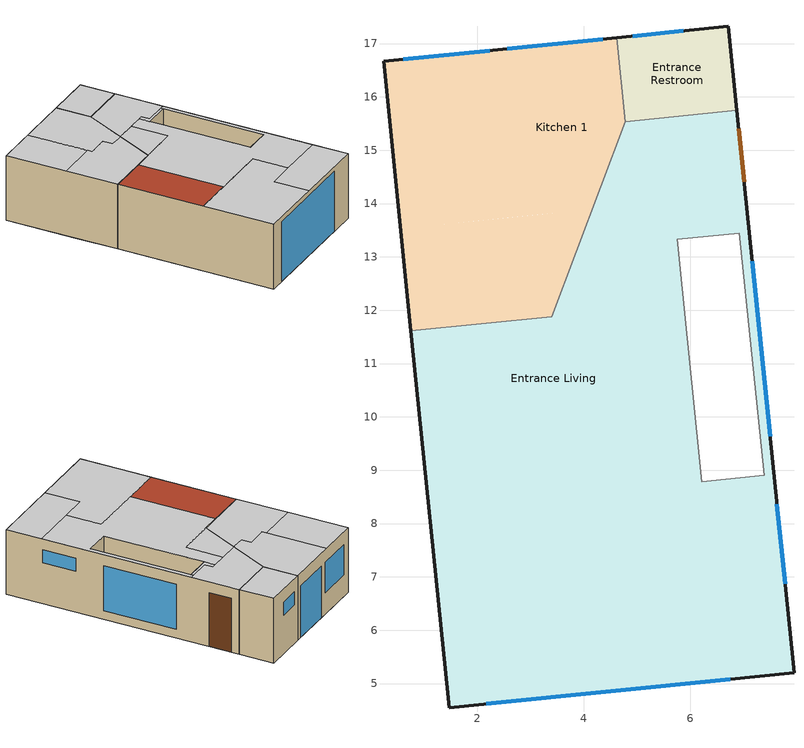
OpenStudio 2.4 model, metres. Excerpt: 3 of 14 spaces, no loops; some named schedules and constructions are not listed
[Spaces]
Entrance Living
 floor to Base Living (Enterance Interior Floor): 6.95,14.98 7.11,13.47 5.76,13.33 5.68,14.05 6.04,14.09 5.96,14.88 z1.27; 5.68,14.05 6.33,7.73 2.95,7.39 2.65,10.31 0.91,10.13 0.76,11.61 3.4,11.88 4.16,13.9 z1.27
 floor to Base Utility (Enterance Interior Floor): 2.65,10.31 3.22,4.72 1.48,4.55 0.91,10.13 z1.27
 floor to Base Child Room (Enterance Interior Floor): 7.67,7.87 7.94,5.2 3.22,4.72 2.95,7.39 z1.27
 floor to Base Mamad (Enterance Interior Floor): 4.78,15.54 6.87,15.75 6.95,14.98 5.96,14.88 6.04,14.09 4.16,13.9 z1.27
 floor to Base Living: 7.11,13.47 7.67,7.87 6.33,7.73 6.22,8.78 7.38,8.9 6.92,13.45 z1.27
 wall outside (Light Steel Frame Exterior Wall): 0.76,11.61 1.48,4.55 7.94,5.2 6.87,15.75 z1.27:4.27
 wall to Entrance Restroom (Light Steel Frame Internal Wall): 6.87,15.75 4.78,15.54 z1.27:4.27
 wall adiabatic (Air Wall): 6.92,13.45 5.76,13.33 / 6.92,13.45 7.38,8.9 6.22,8.78 5.76,13.33 / 4.78,15.54 3.4,11.88 0.76,11.61 z1.27:4.27
 window (Halonit Windows): 7.49,9.63 7.16,12.92 z1.67:3.77; 7.78,6.87 7.62,8.36 z3.17:3.77; 2.17,4.62 6.75,5.08 z1.29:4.05
 door (Exterior Door): 7.01,14.41 6.91,15.4 z1.27:3.77
 ceiling to Boys Room (Enterance Interior Ceiling): 1.48,4.55 4.56,4.86 4.4,6.47 5.64,6.6 5.48,8.19 1.15,7.75 z4.27
 ceiling to Yaels Room (Enterance Interior Ceiling): 7.94,5.2 7.78,6.82 4.4,6.47 4.56,4.86 z4.27
 ceiling to 2nd Living (Enterance Interior Ceiling): 6.92,13.45 6.91,13.56 5.95,13.47 5.91,13.84 5.71,13.82 5.76,13.33 z4.27; 5.64,6.6 7.78,6.82 7.09,13.58 6.91,13.56 7.38,8.9 6.22,8.78 5.71,13.82 5.02,13.75 5.19,12.06 2.55,11.79 2.94,7.93 5.48,8.19 z4.27
 ceiling to Perents (Enterance Interior Ceiling): 7.09,13.58 6.87,15.75 4.78,15.54 4.07,13.66 5.91,13.84 5.95,13.47 z4.27
 ceiling to 2nd Main Bath (Enterance Interior Ceiling): 3.4,11.88 5.19,12.06 5.02,13.75 4.07,13.66 z4.27
 roof outside (2nd Floor Roof Ceiling): 1.15,7.75 2.94,7.93 2.55,11.79 0.76,11.61 z4.27
Entrance Restroom
 floor to Base Mamad (Enterance Interior Floor): 4.62,17.11 6.71,17.32 6.87,15.75 4.78,15.54 z1.27
 wall outside (Light Steel Frame Exterior Wall): 6.87,15.75 6.71,17.32 4.62,17.11 z1.27:4.27
 wall to Kitchen 1 (Light Steel Frame Internal Wall): 4.62,17.11 4.78,15.54 z1.27:4.27
 window (Halonit Windows): 5.87,17.24 4.92,17.14 z3.07:3.67
 ceiling to Perents (Enterance Interior Ceiling): 6.87,15.75 6.71,17.32 4.62,17.11 4.78,15.54 z4.27
Kitchen 1
 floor to Base Living (Enterance Interior Floor): 4.16,13.9 3.4,11.88 0.76,11.61 0.56,13.53 z1.27
 floor to Base Mamad (Enterance Interior Floor): 4.62,17.11 4.78,15.54 4.16,13.9 2.65,13.74 2.34,16.88 z1.27
 floor to Base Bath (Enterance Interior Floor): 2.34,16.88 2.65,13.74 0.56,13.53 0.25,16.67 z1.27
 wall outside (Light Steel Frame Exterior Wall): 4.62,17.11 0.25,16.67 0.76,11.61 z1.27:4.27
 wall adiabatic (Air Wall): 0.76,11.61 3.4,11.88 4.78,15.54 z1.27:4.27
 window (Halonit Windows): 2.24,16.87 0.61,16.7 z2.27:3.67; 4.36,17.08 2.57,16.9 z1.27:3.67
 ceiling to 2nd Main Bath (Enterance Interior Ceiling): 0.76,11.61 3.4,11.88 4.07,13.66 3.42,13.59 3.38,14.04 2.43,13.94 2.41,14.14 0.52,13.95 z4.27
 ceiling to 2nd Perents Bath (Enterance Interior Ceiling): 0.52,13.95 2.41,14.14 2.14,16.86 0.25,16.67 z4.27
 ceiling to Perents (Enterance Interior Ceiling): 3.42,13.59 4.07,13.66 4.78,15.54 4.62,17.11 2.14,16.86 2.43,13.94 3.38,14.04 z4.27
[Construction]
Basement Interior Ceiling: Terrazzo - 1 in., Basment Poured Concrete wall, Ceiling Air Gap- 2cm, Single Gypsum Board
Enterance Interior Ceiling: Terrazzo - 1 in., M11 100mm lightweight concrete, VillaBoard 6mm, Steel-Framed Floor -20cm Mineral Wool Cavity, Ceiling Air Gap- 2cm, Single Gypsum Board
[Schedule:Day]
2LO Default; 2LO Winter DDY; 2LO Friday in our house: 6, 0, 0, 6, 30, .6, 7, 15, .4, 24, 0, 0
2LO Summer DDY: 11, 45, 0, 12, 0, .6, 16, 30, 0, 17, 15, .4, 17, 30, .8, 18, 0, .6, 18, 15, .4, 24, 0, 0
Vacance Day Occ; BBO Default; Vacance Day Occ 1; BBO Saturday; BBO Friday in our house; BBO Saturday 1; BBO Saturday 2; BBO Saturday 3; BBO Saturday 4; BBO Saturday 5; BBO Saturday 6; BBO Saturday 7; BBO Saturday 8; BBO Saturday 9; BLO Default; BLO Winter DDY; Vacance Day Occ 2; BLO Friday in our house; BRO Default; Vacance Day Occ 3; BRO Saturday; BRO Friday in our house; BRO Thersday; BRO Tuesday; BRO Monday; BRO Sunday and Wendsday; BRO Saturday 1; BRO Saturday 2; BRO Saturday 3; BRO Saturday 4; BRO Saturday 5; BRO Saturday 6; BRO Saturday 7; BRO Saturday 8; BRO Saturday 9; Vacance Day Occ 4; Vacance Day Occ 5; Vacance Day Occ 6; Vacance Day Occ 7; MO Default; Vacance Day Occ 8; MO Saturday; MO Friday in our house; MO Monday; MO Saturday 1; MO Saturday 2; MO Saturday 3; MO Saturday 4; MO Saturday 5; MO Saturday 6; MO Saturday 7; MO Saturday 8; MO Saturday 9; Vacance Day Occ 9; Vacance Day Occ 10; Vacance Day Occ 11; UO Default; Vacance Day Occ 12; UO Saturday; UO Friday in our house; UO Thersday; UO Tuesday; UO Monday; UO Sunday and Wendsday; UO Saturday 1; UO Saturday 2; UO Saturday 3; UO Saturday 4; UO Saturday 5; UO Saturday 6; UO Saturday 7; UO Saturday 8; UO Saturday 9; Vacance Day Occ 13; Schedule Day 14; Schedule Day 18; Schedule Day 21; Schedule Day 24; Vacance Day Usg; 2BHDO Default; 2BHDO Winter DDY; Vacance Day Usg 1; 2BHDO Friday in our house; Vacance Day Usg 2; Vacance Day Usg 3; BBO Default 1; Vacance Day Usg 4; BBO Saturday 10; BBO Friday in our house 1; BBO Saturday 11; BBO Saturday 12; BBO Saturday 13; BBO Saturday 14; BBO Saturday 15; BBO Saturday 16; BBO Saturday 17; BBO Saturday 18; BBO Saturday 19; BLLO Default; BLLO Winter DDY; Vacance Day Usg 5; BLLO Friday in our house; Vacance Day Usg 6; BMLO Default; Vacance Day Usg 7; BMLO Saturday; BMLO Friday in our house; BMLO Monday; BMLO Saturday 1; BMLO Saturday 2; BMLO Saturday 3; BMLO Saturday 4; BMLO Saturday 5; BMLO Saturday 6; BMLO Saturday 7; BMLO Saturday 8; BMLO Saturday 9; BRLO Default; Vacance Day Usg 8; BRLO Saturday; BRLO Friday in our house; BRLO Thersday; BRLO Tuesday; BRLO Monday; BRLO Sunday and Wendsday; BRLO Saturday 1; BRLO Saturday 2; BRLO Saturday 3; BRLO Saturday 4; BRLO Saturday 5; BRLO Saturday 6; BRLO Saturday 7; BRLO Saturday 8; BRLO Saturday 9; BULO Default; Vacance Day Usg 9; BULO Saturday; BULO Friday in our house; BULO Thersday; BULO Tuesday; BULO Monday; BULO Sunday and Wendsday; BULO Saturday 1; BULO Saturday 2; BULO Saturday 3; BULO Saturday 4; BULO Saturday 5; BULO Saturday 6; BULO Saturday 7; BULO Saturday 8; BULO Saturday 9; Vacance Day Usg 10; Vacance Day Usg 11; Vacance Day Usg 12; Vacance Day Usg 13; Vacance Day Usg 14; Vacance Day Usg 15; KHMO Default; KHMO Winter DDY; Vacance Day Usg 17; KHMO Saturday; KHMO Thersday; KHMO Tuesday; KHMO Monday; KHMO Sunday and Wendsday; KHMO Saturday 1; KHMO Saturday 2; KHMO Saturday 3; KHMO Saturday 4; KHMO Saturday 5; KHMO Saturday 6; KHMO Saturday 7; KHMO Saturday 8; KHMO Saturday 9; Vacance Day Usg 18; Vacance Day Usg 20; Vacance Day Usg 21; Vacance Day Usg 22; Vacance Day Usg 23; Vacance Day Usg 24; Vacance Day Usg 25; Vacance Day Usg 26; Vacance Day Usg 27; Vacance Day Usg 28; Vacance Day Usg 29; Vacance Day Usg 30; Vacance Day Usg 47: 24, 0, 0
2LO Saturday; 2LO Saturday 1; 2LO Saturday 2; 2LO Saturday 3; 2LO Saturday 4; 2LO Saturday 5; 2LO Saturday 6; 2LO Saturday 7; 2LO Saturday 8; 2LO Saturday 9: 14, 0, 0, 15, 45, .6, 17, 15, 0, 17, 30, 1, 18, 0, .8, 18, 15, .4, 24, 0, 0
2LO Thersday; 2LO Monday; 2LO Sunday and Wendsday: 6, 0, 0, 6, 30, .6, 7, 15, .4, 16, 30, 0, 17, 0, .2, 18, 15, .4, 24, 0, 0
2LO Tuesday: 6, 0, 0, 6, 30, .6, 7, 15, .4, 16, 15, 0, 18, 15, .2, 24, 0, 0
BBO Summer DDY; BBO Tuesday; BBO Summer DDY 1; BBO Tuesday 1: 9, 15, 0, 9, 30, 1, 18, 15, 0, 18, 30, 1, 24, 0, 0
BBO Winter DDY; BBO Thersday; BBO Sunday and Wendsday; BBO Winter DDY 1; BBO Thersday 1; BBO Sunday and Wendsday 1: 9, 15, 0, 9, 30, 1, 16, 30, 0, 16, 45, 1, 24, 0, 0
BBO Monday; BBO Monday 1: 16, 30, 0, 16, 45, 1, 24, 0, 0
BLO Summer DDY: 15, 0, 0, 15, 45, 1, 16, 0, .375, 16, 15, .5, 16, 30, .125, 24, 0, 0
BLO Saturday; BLO Saturday 1; BLO Saturday 2; BLO Saturday 3; BLO Saturday 4; BLO Saturday 5; BLO Saturday 6; BLO Saturday 7; BLO Saturday 8; BLO Saturday 9: 15, 45, 0, 16, 0, .375, 16, 15, .5, 16, 30, .125, 24, 0, 0
BLO Thersday; BLO Sunday and Wendsday: 15, 30, 0, 16, 45, .125, 17, 0, .25, 17, 15, .125, 24, 0, 0
BLO Tuesday: 15, 30, 0, 16, 15, .125, 16, 30, 0, 18, 15, .5, 24, 0, 0
BLO Monday: 15, 30, 0, 16, 45, .25, 17, 0, .375, 17, 15, .125, 24, 0, 0
BRO Summer DDY; Schedule Day 9; Schedule Day 13; BRLO Summer DDY: 24, 0, 1
BRO Winter DDY; YRO Summer DDY: 6, 0, .5, 20, 30, 0, 20, 45, 1, 24, 0, .5
BRO Default 1; BRO Winter DDY 1; BRO Friday in our house 1: 6, 0, 0.666667, 24, 0, 0
BRO Summer DDY 1: 6, 0, 0.666667, 17, 30, 0, 18, 15, 0.333333, 19, 0, 0, 19, 15, 0.666667, 19, 45, 0.333333, 20, 0, 1, 24, 0, 0.666667
BRO Saturday 10; BRO Saturday 11; BRO Saturday 12; BRO Saturday 13; BRO Saturday 14; BRO Saturday 15; BRO Saturday 16; BRO Saturday 17; BRO Saturday 18; BRO Saturday 19: 17, 30, 0, 18, 15, 0.333333, 19, 0, 0, 19, 15, 0.666667, 19, 45, 0.333333, 20, 0, 1, 24, 0, 0.666667
BRO Thersday 1; BRO Monday 1; BRO Sunday and Wendsday 1: 6, 0, 0.666667, 17, 15, 0, 18, 15, 0.333333, 19, 0, 0, 19, 15, 0.666667, 19, 45, 0.333333, 20, 0, 1, 24, 0, 0.666667
BRO Tuesday 1: 6, 0, 0.666667, 16, 30, 0, 18, 15, 0.666667, 19, 0, 0, 19, 15, 0.666667, 19, 45, 0.333333, 20, 0, 1, 24, 0, 0.666667
ELO Default; ELO Winter DDY: 7, 30, 0, 8, 0, .05, 11, 15, 0, 11, 45, .05, 20, 15, 0, 20, 30, .05, 24, 0, 0
ELO Summer DDY: 9, 0, 0, 9, 15, .05, 11, 45, 0, 12, 0, .75, 15, 0, 1, 15, 45, .6, 16, 0, .05, 16, 45, 0, 17, 15, .1, 19, 15, 0, 19, 45, .1, 20, 0, .05, 20, 30, .1, 20, 45, .05, 21, 0, .1, 21, 30, .05, 22, 45, .1, 24, 0, 0
ELO Saturday; ELO Saturday 1; ELO Saturday 2; ELO Saturday 3; ELO Saturday 4; ELO Saturday 5; ELO Saturday 6; ELO Saturday 7; ELO Saturday 8; ELO Saturday 9: 9, 0, 0, 9, 15, .05, 14, 0, 0, 16, 0, .05, 16, 45, 0, 17, 15, .1, 19, 15, 0, 19, 45, .1, 20, 0, .05, 20, 30, .1, 20, 45, .05, 21, 0, .1, 21, 30, .05, 22, 45, .1, 24, 0, 0
ELO Friday AOH: 7, 30, 0, 8, 0, .05, 11, 15, 0, 11, 45, .05, 13, 15, 0, 14, 15, .45, 14, 30, .5, 16, 30, .55, 20, 15, 0, 20, 30, .05, 24, 0, 0
ELO Thursday; ELO Tuesday; ELO Sun & Wend: 19, 15, 0, 19, 45, .1, 20, 0, .05, 20, 30, .1, 20, 45, .05, 21, 0, .1, 21, 30, .05, 22, 45, .1, 24, 0, 0
ELO Monday: 19, 15, 0, 19, 45, .05, 20, 0, 0, 21, 0, .05, 21, 15, 0, 22, 45, .05, 24, 0, 0
KO Default; KO Winter DDY: 7, 0, 0, 7, 15, 0.111111, 7, 30, 0.555556, 10, 0, 0, 11, 45, 0.111111, 12, 15, 0.222222, 12, 45, 0.111111, 16, 30, 0, 16, 45, 0.111111, 24, 0, 0
KO Summer DDY: 9, 15, 0, 12, 0, 0.222222, 16, 15, 0, 16, 45, 0.222222, 18, 0, 0, 18, 15, 0.111111, 18, 45, 0.555556, 19, 0, 0.333333, 19, 30, 0.111111, 19, 45, 0.222222, 20, 30, 0.111111, 24, 0, 0
KO Saturday; KO Saturday 1; KO Saturday 2; KO Saturday 3; KO Saturday 4; KO Saturday 5; KO Saturday 6; KO Saturday 7; KO Saturday 8; KO Saturday 9: 9, 15, 0, 9, 30, 0.222222, 16, 15, 0, 16, 45, 0.222222, 18, 0, 0, 18, 15, 0.222222, 18, 45, 0.555556, 19, 0, 0.333333, 19, 30, 0.111111, 19, 45, 0.222222, 20, 30, 0.111111, 24, 0, 0
KO Friday in our house: 7, 0, 0, 7, 15, 0.111111, 7, 30, 0.555556, 10, 0, 0, 11, 45, 0.111111, 12, 15, 0.222222, 13, 0, 0.111111, 13, 45, 0.222222, 14, 30, 0.111111, 16, 30, 0, 16, 45, 0.222222, 17, 15, 0.111111, 24, 0, 0
KO Thersday; KO Sunday and Wendsday: 7, 0, 0, 7, 15, 0.111111, 7, 30, 0.555556, 12, 0, 0, 13, 15, 0.111111, 13, 45, 0.222222, 14, 0, 0.111111, 16, 0, 0, 16, 30, 0.222222, 18, 0, 0, 18, 15, 0.111111, 18, 45, 0.555556, 19, 0, 0.333333, 19, 30, 0.111111, 19, 45, 0.222222, 20, 30, 0.111111, 24, 0, 0
KO Tuesday: 7, 0, 0, 7, 15, 0.111111, 7, 30, 0.555556, 12, 0, 0, 13, 15, 0.111111, 13, 45, 0.222222, 14, 0, 0.111111, 16, 0, 0, 16, 30, 0.222222, 18, 0, 0, 18, 15, 0.111111, 18, 30, 0.666667, 18, 45, 1, 19, 0, 0.666667, 19, 30, 0.111111, 19, 45, 0.222222, 20, 30, 0.111111, 24, 0, 0
KO Monday: 7, 0, 0, 7, 15, 0.111111, 7, 30, 0.555556, 13, 15, 0, 13, 45, 0.222222, 16, 0, 0, 16, 30, 0.111111, 18, 15, 0, 18, 45, 0.444444, 19, 0, 0.333333, 19, 30, 0.111111, 19, 45, 0.222222, 20, 30, 0.111111, 24, 0, 0
MBO Default; MBO Winter DDY; MBO Friday in our house: 6, 30, 0, 7, 15, .5, 24, 0, 0
MBO Summer DDY: 6, 30, 0, 7, 15, .5, 16, 15, 0, 16, 30, .5, 18, 45, 0, 19, 15, 1, 19, 30, .5, 24, 0, 0
MBO Saturday; MBO Saturday 1; MBO Saturday 2; MBO Saturday 3; MBO Saturday 4; MBO Saturday 5; MBO Saturday 6; MBO Saturday 7; MBO Saturday 8; MBO Saturday 9: 16, 15, 0, 16, 30, .5, 18, 45, 0, 19, 15, 1, 19, 30, .5, 24, 0, 0
MBO Thersday; MBO Tuesday; MBO Sunday and Wendsday: 6, 30, 0, 7, 15, .5, 14, 15, 0, 14, 30, .5, 16, 15, 0, 16, 30, .5, 18, 45, 0, 19, 15, 1, 19, 30, .5, 24, 0, 0
MBO Monday: 6, 30, 0, 7, 15, .5, 14, 15, 0, 14, 30, 1, 16, 15, 0, 16, 30, .5, 18, 45, 0, 19, 30, .5, 24, 0, 0
MO Summer DDY: 6, 45, 1, 7, 30, 0, 9, 15, .6, 9, 30, 0, 10, 0, .6, 10, 15, .4, 10, 30, .2, 11, 15, .6, 11, 45, .4, 12, 0, .6, 14, 0, 0, 15, 15, .8, 16, 0, 0, 16, 15, .6, 16, 30, .4, 16, 45, .2, 17, 30, .6, 18, 0, .4, 19, 15, 0, 24, 0, 1
MO Winter DDY; MO Thersday; MO Tuesday; MO Sunday and Wendsday: 7, 30, 0, 9, 15, .2, 9, 30, 0, 12, 0, .2, 14, 0, 0, 15, 15, .2, 24, 0, 0
PBO Default; PBO Winter DDY; PBO Friday in our house; PBLO Default; PBLO Winter DDY; PBLO Friday in our house: 6, 30, 0, 7, 0, 1, 20, 0, 0, 20, 30, 1, 24, 0, 0
PBO Summer DDY; PBO Saturday; PBO Saturday 1; PBO Saturday 2; PBO Saturday 3; PBO Saturday 4; PBO Saturday 5; PBO Saturday 6; PBO Saturday 7; PBO Saturday 8; PBO Saturday 9; PBLO Summer DDY; PBLO Saturday; PBLO Saturday 1; PBLO Saturday 2; PBLO Saturday 3; PBLO Saturday 4; PBLO Saturday 5; PBLO Saturday 6; PBLO Saturday 7; PBLO Saturday 8; PBLO Saturday 9: 8, 45, 0, 9, 15, 1, 21, 0, 0, 21, 30, 1, 24, 0, 0
PBO Thersday; PBO Sunday and Wendsday; PBLO Thersday; PBLO Sunday and Wendsday: 6, 30, 0, 7, 0, 1, 21, 0, 0, 21, 30, 1, 24, 0, 0
PBO Tuesday; PBLO Tuesday: 2, 0, 0, 2, 15, 1, 6, 30, 0, 7, 0, 1, 21, 0, 0, 21, 30, 1, 24, 0, 0
PBO Monday; PBLO Monday: 6, 30, 0, 7, 0, 1, 21, 0, 0, 21, 15, 1, 24, 0, 0
PRO Default; PRO Winter DDY: 6, 30, 1, 7, 15, .5, 16, 45, 0, 18, 30, .5, 20, 0, 1, 20, 15, .5, 23, 0, 0, 24, 0, 1
PRO Summer DDY: 8, 45, 1, 9, 0, .5, 15, 45, 0, 18, 15, .5, 22, 45, 0, 24, 0, 1
PRO Saturday; PRO Saturday 1; PRO Saturday 2; PRO Saturday 3; PRO Saturday 4; PRO Saturday 5; PRO Saturday 6; PRO Saturday 7; PRO Saturday 8; PRO Saturday 9: 8, 45, 1, 9, 0, .5, 14, 0, 0, 16, 30, .5, 22, 45, 0, 24, 0, 1
PRO Friday in our house: 6, 30, 1, 7, 15, .5, 16, 45, 0, 17, 15, .5, 20, 0, 1, 20, 15, .5, 23, 0, 0, 24, 0, 1
PRO Thersday; PRO Sunday and Wendsday: 6, 30, 1, 7, 15, .5, 22, 45, 0, 24, 0, 1
PRO Tuesday: 2, 15, .5, 6, 30, 1, 7, 15, .5, 22, 45, 0, 24, 0, 1
PRO Monday: 6, 30, 1, 7, 15, .5, 22, 45, 0, 24, 0, .5
RO Default; RO Summer DDY; RO Winter DDY; RO Saturday; RO Friday in our house; RO Thersday; RO Tuesday; RO Monday; RO Sunday and Wendsday; RO Saturday 1; RO Saturday 2; RO Saturday 3; RO Saturday 4; RO Saturday 5; RO Saturday 6; RO Saturday 7; RO Saturday 8; RO Saturday 9; RLO Default; RLO Summer DDY; RLO Winter DDY; RLO Saturday; RLO Friday in our house; RLO Thersday; RLO Tuesday; RLO Monday; RLO Sunday and Wendsday; RLO Saturday 1; RLO Saturday 2; RLO Saturday 3; RLO Saturday 4: 8, 15, 0, 8, 30, 1, 13, 0, 0, 13, 15, 1, 16, 15, 0, 16, 30, 1, 17, 45, 0, 18, 0, 1, 19, 45, 0, 20, 0, 1, 24, 0, 0
UO Summer DDY; UO Winter DDY; BULO Summer DDY; BULO Winter DDY: 9, 0, 0, 10, 45, 1, 24, 0, 0
YRO Default; YRO Winter DDY; YRO Friday in our house: 6, 0, .5, 24, 0, 0
YRO Saturday; YRO Saturday 1; YRO Saturday 2; YRO Saturday 3; YRO Saturday 4; YRO Saturday 5; YRO Saturday 6; YRO Saturday 7; YRO Saturday 8; YRO Saturday 9: 20, 30, 0, 20, 45, 1, 24, 0, .5
YRO Thersday; YRO Tuesday; YRO Sunday and Wendsday: 6, 0, .5, 13, 45, 0, 14, 15, .5, 14, 30, 0, 15, 30, .5, 20, 30, 0, 20, 45, 1, 24, 0, .5
YRO Monday: 6, 0, .5, 13, 45, 0, 14, 15, 1, 14, 30, 0, 15, 30, 1, 20, 30, 0, 24, 0, .5
Schedule Day 12; Schedule Day 19: 24, 0, 0.0647576
Schedule Day 15: 16, 0, 0.0572737, 18, 0, 1, 18, 15, 0.0629988, 20, 15, 1, 21, 0, 0.0572737, 23, 0, 0.998092, 24, 0, 0.0610904
Schedule Day 17: 9, 0, 0.0238727, 17, 0, 0.991482, 24, 0, 0.0136515
Schedule Day 20: 10, 0, 0.0221691, 16, 0, 1, 24, 0, 0.0187621
Schedule Day 22: 16, 0, 0.0572737, 18, 0, 1, 19, 0, 0.0496403, 21, 0, 0.996183, 22, 0, 0.053457, 24, 0, 0.996183
Schedule Day 16: 7, 0, 0.281107, 8, 0, 0.923341, 12, 0, 0.289625, 12, 15, 0.928451, 13, 45, 0.477014, 14, 0, 0.812611, 14, 45, 0.354359, 15, 30, 0.209558, 15, 45, 0.310067, 24, 0, 0.492346
Schedule Day 25: 6, 0, 1, 19, 0, 0, 24, 0, 1
Schedule Day 28; Schedule Day 68: 6, 0, 21, 22, 0, 22.5, 24, 0, 21
Schedule Day 29; Schedule Day 62: 6, 0, 26, 22, 0, 23.5, 24, 0, 26
2LTO Default; 2LTO Winter DDY; 2LTO Friday in our house: 6, 0, .01, 7, 15, 1, 24, 0, .01
2LTO Summer DDY: 11, 45, .01, 12, 0, 1, 16, 30, .01, 18, 15, 1, 24, 0, .01
2LTO Saturday; 2LTO Saturday 1; 2LTO Saturday 2; 2LTO Saturday 3; 2LTO Saturday 4; 2LTO Saturday 5; 2LTO Saturday 6; 2LTO Saturday 7; 2LTO Saturday 8; 2LTO Saturday 9: 14, 0, .01, 15, 45, 1, 17, 15, .01, 18, 15, 1, 24, 0, .01
2LTO Thersday; 2LTO Monday; 2LTO Sunday and Wendsday: 6, 0, .01, 7, 15, 1, 16, 30, .01, 18, 15, 1, 24, 0, .01
2LTO Tuesday: 6, 0, .01, 7, 15, 1, 16, 15, .01, 18, 15, 1, 24, 0, .01
2BHDO Summer DDY; 2BHDO Thersday; 2BHDO Monday: 18, 45, 0, 19, 0, 1, 24, 0, 0
2BHDO Saturday; 2BHDO Tuesday; 2BHDO Sunday and Wendsday; 2BHDO Saturday 1; 2BHDO Saturday 2; 2BHDO Saturday 3; 2BHDO Saturday 4; 2BHDO Saturday 5; 2BHDO Saturday 6; 2BHDO Saturday 7; 2BHDO Saturday 8; 2BHDO Saturday 9: 19, 0, 0, 19, 15, 1, 24, 0, 0
2LDO Default; 2LDO Winter DDY; 2LDO Friday in our house: 6, 0, .015, 7, 15, 1, 24, 0, .015
2LDO Summer DDY: 11, 45, .015, 12, 0, 1, 16, 30, .015, 18, 15, 1, 24, 0, .015
2LDO Saturday; 2LDO Saturday 1; 2LDO Saturday 2; 2LDO Saturday 3; 2LDO Saturday 4; 2LDO Saturday 5; 2LDO Saturday 6; 2LDO Saturday 7; 2LDO Saturday 8; 2LDO Saturday 9: 14, 0, .015, 15, 45, 1, 17, 15, .015, 18, 15, 1, 24, 0, .015
2LDO Thersday; 2LDO Monday; 2LDO Sunday and Wendsday: 6, 0, .015, 7, 15, 1, 16, 30, .015, 18, 15, 1, 24, 0, .015
2LDO Tuesday: 6, 0, .015, 7, 15, 1, 16, 15, .015, 18, 15, 1, 24, 0, .015
2LLO Default; 2LLO Winter DDY; 2LLO Friday in our house: 6, 0, 0, 7, 15, 1, 24, 0, 0
2LLO Summer DDY: 11, 45, 0, 12, 0, 1, 16, 30, 0, 18, 15, 1, 24, 0, 0
2LLO Saturday; 2LLO Saturday 1; 2LLO Saturday 2; 2LLO Saturday 3; 2LLO Saturday 4; 2LLO Saturday 5; 2LLO Saturday 6; 2LLO Saturday 7; 2LLO Saturday 8; 2LLO Saturday 9: 14, 0, 0, 15, 45, 1, 17, 15, 0, 18, 15, 1, 24, 0, 0
2LLO Thersday; 2LLO Monday; 2LLO Sunday and Wendsday: 6, 0, 0, 7, 15, 1, 16, 30, 0, 18, 15, 1, 24, 0, 0
2LLO Tuesday: 6, 0, 0, 7, 15, 1, 16, 15, 0, 18, 15, 1, 24, 0, 0
BLLO Summer DDY: 15, 0, 0, 16, 30, 1, 24, 0, 0
BLLO Saturday; BLLO Saturday 1; BLLO Saturday 2; BLLO Saturday 3; BLLO Saturday 4; BLLO Saturday 5; BLLO Saturday 6; BLLO Saturday 7; BLLO Saturday 8; BLLO Saturday 9: 15, 45, 0, 16, 30, 1, 24, 0, 0
BLLO Thersday; BLLO Monday; BLLO Sunday and Wendsday: 15, 30, 0, 17, 15, 1, 24, 0, 0
BLLO Tuesday: 15, 30, 0, 16, 15, 1, 16, 30, 0, 18, 15, 1, 24, 0, 0
BLXO Default; BLXO Winter DDY; BLXO Friday in our house: 24, 0, .005
BLXO Summer DDY: 15, 0, .005, 16, 30, 1, 24, 0, .005
BLXO Saturday; BLXO Saturday 1; BLXO Saturday 2; BLXO Saturday 3; BLXO Saturday 4; BLXO Saturday 5; BLXO Saturday 6; BLXO Saturday 7; BLXO Saturday 8; BLXO Saturday 9: 15, 45, .005, 16, 30, 1, 24, 0, .005
BLXO Thersday; BLXO Monday; BLXO Sunday and Wendsday: 15, 30, .005, 17, 15, 1, 24, 0, .005
BLXO Tuesday: 15, 30, .005, 16, 15, 1, 16, 30, .005, 18, 15, 1, 24, 0, .005
BMLO Summer DDY: 6, 0, 0, 6, 45, 1, 7, 30, 0, 9, 15, 1, 9, 30, 0, 12, 0, 1, 14, 0, 0, 15, 15, 1, 16, 0, 0, 18, 0, 1, 19, 15, 0, 23, 0, 1, 24, 0, 0
BMLO Winter DDY; BMLO Thersday; BMLO Tuesday; BMLO Sunday and Wendsday: 7, 30, 0, 9, 15, 1, 9, 30, 0, 12, 0, 1, 14, 0, 0, 15, 15, 1, 24, 0, 0
BRLO Winter DDY: 20, 30, 0, 22, 15, 1, 24, 0, 0
BRLO Default 1; BRLO Winter DDY 1; BRLO Friday in our house 1; YRLO Friday in our house: 5, 45, 0, 6, 0, 1, 24, 0, 0
BRLO Summer DDY 1: 5, 45, 0, 6, 0, 1, 17, 30, 0, 18, 15, 1, 24, 0, 0
BRLO Saturday 10; BRLO Saturday 11; BRLO Saturday 12; BRLO Saturday 13; BRLO Saturday 14: 17, 30, 0, 18, 15, 1, 24, 0, 0
BRLO Thersday 1; BRLO Monday 1; BRLO Sunday and Wendsday 1: 5, 45, 0, 6, 0, 1, 17, 15, 0, 18, 15, 1, 24, 0, 0
BRLO Tuesday 1: 5, 45, 0, 6, 0, 1, 16, 30, 0, 18, 15, 1, 24, 0, 0
ELDCO Default; ELDCO Winter DDY: 7, 30, .105, 8, 0, 1, 11, 15, .105, 11, 45, 1, 20, 15, .105, 20, 30, 1, 24, 0, .105
ELDCO Summer DDY: 9, 0, .105, 9, 15, 1, 16, 45, .105, 17, 15, 1, 19, 15, .105, 19, 45, 1, 21, 45, .105, 22, 45, 1, 24, 0, .105
ELDCO Saturday; ELDCO Saturday 1; ELDCO Saturday 2; ELDCO Saturday 3; ELDCO Saturday 4; ELDCO Saturday 5; ELDCO Saturday 6; ELDCO Saturday 7; ELDCO Saturday 8; ELDCO Saturday 9: 9, 0, .105, 9, 15, 1, 16, 45, .105, 17, 15, 1, 19, 15, .105, 19, 45, 1, 22, 15, .105, 22, 45, 1, 24, 0, .105
ELDCO Friday in our house: 7, 30, .105, 8, 0, 1, 11, 15, .105, 11, 45, 1, 24, 0, .105
ELDCO Thersday: 19, 15, .105, 19, 45, 1, 21, 45, .105, 22, 0, 1, 22, 15, .105, 22, 45, 1, 24, 0, .105
ELDCO Tuesday: 19, 15, .105, 19, 45, 1, 21, 45, .105, 22, 45, 1, 24, 0, .105
ELDCO Monday: 19, 15, .105, 19, 45, 1, 21, 45, .105, 22, 15, 1, 22, 30, .105, 22, 45, 1, 24, 0, .105
ELDCO Sunday and Wendsday: 19, 15, .105, 19, 45, 1, 21, 45, .105, 22, 15, 1, 24, 0, .105
ELLO Default; ELLO Winter DDY; KLO Default; KLO Winter DDY: 7, 0, 0, 7, 30, 1, 10, 0, 0, 12, 45, 1, 16, 30, 0, 16, 45, 1, 24, 0, 0
ELLO Summer DDY; KLO Summer DDY: 9, 15, 0, 12, 0, 1, 16, 15, 0, 16, 45, 1, 18, 0, 0, 20, 30, 1, 24, 0, 0
ELLO Saturday; ELLO Saturday 1; ELLO Saturday 2; ELLO Saturday 3; ELLO Saturday 4; KLO Saturday; KLO Saturday 1; KLO Saturday 2; KLO Saturday 3; KLO Saturday 4: 9, 15, 0, 9, 30, 1, 16, 15, 0, 16, 45, 1, 18, 0, 0, 20, 30, 1, 24, 0, 0
ELLO Friday in our house; KLO Friday in our house: 7, 0, 0, 7, 30, 1, 10, 0, 0, 14, 30, 1, 16, 30, 0, 17, 15, 1, 24, 0, 0
ELLO Thersday; ELLO Tuesday; ELLO Sunday and Wendsday; KLO Thersday; KLO Tuesday; KLO Sunday and Wendsday: 7, 0, 0, 7, 30, 1, 12, 0, 0, 14, 0, 1, 16, 0, 0, 16, 30, 1, 18, 0, 0, 20, 30, 1, 24, 0, 0
ELLO Monday; KLO Monday: 7, 0, 0, 7, 30, 1, 13, 15, 0, 13, 45, 1, 16, 0, 0, 16, 30, 1, 18, 15, 0, 20, 30, 1, 24, 0, 0
ELTO Default; ELTO Winter DDY: 7, 30, .01, 8, 0, 1, 11, 15, .01, 11, 45, 1, 20, 15, .01, 20, 30, 1, 24, 0, .01
ELTO Summer DDY: 9, 0, .01, 9, 15, 1, 16, 45, .01, 17, 15, 1, 19, 15, .01, 22, 45, 1, 24, 0, .01
ELTO Saturday; ELTO Saturday 1; ELTO Saturday 2; ELTO Saturday 3; ELTO Saturday 4; ELTO Saturday 5; ELTO Saturday 6; ELTO Saturday 7; ELTO Saturday 8; ELTO Saturday 9: 9, 0, .01, 9, 15, 1, 14, 0, .01, 16, 0, 1, 16, 45, .01, 17, 15, 1, 19, 15, .01, 22, 45, 1, 24, 0, .01
ELTO Friday in our house: 7, 30, .01, 8, 0, 1, 20, 15, .01, 20, 30, 1, 24, 0, .01
ELTO Thersday; ELTO Tuesday; ELTO Sunday and Wendsday: 19, 15, .01, 22, 45, 1, 24, 0, .01
ELTO Monday: 19, 15, .01, 19, 45, 1, 20, 0, .01, 21, 0, 1, 21, 15, .01, 22, 45, 1, 24, 0, .01
KBO Default; KBO Winter DDY; KBO Monday: 7, 0, 0, 7, 15, 1, 24, 0, 0
KBO Summer DDY: 19, 0, 0, 20, 30, 1, 24, 0, 0
KBO Saturday; KBO Saturday 1; KBO Saturday 2; KBO Saturday 3; KBO Saturday 4; KBO Saturday 5; KBO Saturday 6; KBO Saturday 7; KBO Saturday 8; KBO Saturday 9: 20, 0, 0, 20, 30, 1, 24, 0, 0
KBO Friday in our house: 7, 15, 0, 7, 30, 1, 24, 0, 0
KBO Thersday: 7, 0, 0, 7, 15, 1, 19, 45, 0, 20, 0, 1, 20, 15, 0, 20, 30, 1, 24, 0, 0
KBO Tuesday: 7, 15, 0, 7, 30, 1, 19, 0, 0, 19, 15, 1, 19, 45, 0, 20, 15, 1, 24, 0, 0
KBO Sunday and Wendsday: 7, 15, 0, 7, 30, 1, 19, 0, 0, 19, 15, 1, 19, 30, 0, 19, 45, 1, 24, 0, 0
KCO Default: 7, 0, .0008, 7, 15, .25, 10, 0, .0008, 12, 45, .25, 16, 30, .0008, 16, 45, 1, 24, 0, .0008
KCO Summer DDY: 9, 15, .0008, 10, 15, 1, 11, 0, .0008, 12, 0, 1, 16, 15, .0008, 16, 45, .25, 18, 0, .0008, 19, 0, 1, 19, 45, .0008, 20, 30, 1, 24, 0, .0008
KCO Winter DDY: 7, 0, .0008, 7, 15, .25, 24, 0, .0008
KCO Saturday; KCO Saturday 1; KCO Saturday 2; KCO Saturday 3; KCO Saturday 4; KCO Saturday 5; KCO Saturday 6; KCO Saturday 7; KCO Saturday 8; KCO Saturday 9: 16, 15, .0008, 16, 45, .25, 18, 0, .0008, 20, 30, .5, 24, 0, .0008
KCO Friday in our house: 7, 0, .0008, 7, 15, .25, 10, 0, .0008, 11, 45, 1, 12, 15, .0008, 14, 30, 1, 16, 30, .0008, 17, 15, .25, 24, 0, .0008
KCO Thersday: 7, 15, .0008, 7, 30, .25, 12, 0, .0008, 14, 0, .25, 16, 0, .0008, 16, 30, .25, 18, 0, .0008, 18, 30, .5, 18, 45, .25, 24, 0, .0008
KCO Tuesday: 12, 0, .0008, 14, 0, .25, 16, 0, .0008, 16, 30, .25, 18, 0, .0008, 18, 45, .5, 24, 0, .0008
KCO Monday: 7, 0, .0008, 7, 15, .25, 13, 15, .0008, 13, 45, .25, 16, 0, .0008, 16, 30, .25, 18, 15, .0008, 19, 0, .25, 24, 0, .0008
KCO Sunday and Wendsday: 12, 0, .0008, 14, 0, .25, 16, 0, .0008, 16, 30, .25, 18, 0, .0008, 19, 0, .5, 24, 0, .0008
KHMO Summer DDY; KHMO Friday in our house: 7, 0, 0, 7, 30, 1, 10, 0, 0, 11, 15, 1, 24, 0, 0
KOO Default; KOO Winter DDY; KDO Winter DDY: 24, 0, .0005
KOO Summer DDY: 9, 15, .0005, 12, 0, 1, 18, 15, .0005, 18, 45, 1, 24, 0, .0005
KOO Saturday; KOO Saturday 1; KOO Saturday 2; KOO Saturday 3; KOO Saturday 4; KOO Saturday 5; KOO Saturday 6; KOO Saturday 7; KOO Saturday 8; KOO Saturday 9: 9, 15, .0005, 9, 30, 1, 18, 15, .0005, 18, 45, 1, 24, 0, .0005
KOO Friday in our house: 10, 0, .0005, 12, 0, 1, 12, 30, .0005, 14, 30, 1, 16, 30, .0005, 17, 15, 1, 24, 0, .0005
KOO Thersday; KOO Tuesday; KOO Sunday and Wendsday: 18, 0, .0005, 18, 30, 1, 18, 45, .0005, 19, 0, 1, 24, 0, .0005
KOO Monday: 18, 15, .0005, 18, 30, 1, 18, 45, .0005, 19, 0, 1, 24, 0, .0005
KTO Default; KTO Winter DDY: 7, 0, 0, 7, 30, 1, 16, 30, 0, 16, 45, 1, 24, 0, 0
KTO Summer DDY: 9, 15, 0, 12, 0, 1, 16, 15, 0, 16, 45, 1, 18, 15, 0, 18, 45, 1, 24, 0, 0
KTO Saturday; KTO Saturday 1; KTO Saturday 2; KTO Saturday 3; KTO Saturday 4; KTO Saturday 5; KTO Saturday 6; KTO Saturday 7; KTO Saturday 8; KTO Saturday 9: 9, 15, 0, 9, 30, 1, 16, 15, 0, 16, 30, 1, 18, 0, 0, 18, 15, 1, 18, 30, 0, 18, 45, 1, 24, 0, 0
KTO Friday in our house: 7, 15, 0, 7, 30, 1, 10, 0, 0, 11, 0, 1, 12, 0, 0, 12, 15, 1, 14, 15, 0, 14, 30, 1, 16, 30, 0, 16, 45, 1, 17, 0, 0, 17, 15, 1, 24, 0, 0
KTO Thersday: 7, 0, 0, 7, 30, 1, 16, 0, 0, 16, 15, 1, 18, 0, 0, 18, 15, 1, 18, 30, 0, 18, 45, 1, 24, 0, 0
KTO Tuesday: 7, 0, 0, 7, 15, 1, 16, 0, 0, 16, 30, 1, 18, 0, 0, 18, 15, 1, 18, 30, 0, 18, 45, 1, 24, 0, 0
KTO Monday: 7, 0, 0, 7, 30, 1, 16, 15, 0, 16, 30, 1, 18, 15, 0, 18, 45, 1, 24, 0, 0
KTO Sunday and Wendsday: 7, 15, 0, 7, 30, 1, 16, 15, 0, 16, 30, 1, 18, 0, 0, 18, 15, 1, 18, 30, 0, 18, 45, 1, 24, 0, 0
MBLO Default; MBLO Winter DDY; MBLO Friday in our house: 6, 30, 0, 7, 15, 1, 24, 0, 0
MBLO Summer DDY: 6, 30, 0, 7, 15, 1, 16, 15, 0, 16, 30, 1, 18, 45, 0, 19, 30, 1, 24, 0, 0
MBLO Saturday; MBLO Saturday 1; MBLO Saturday 2; MBLO Saturday 3; MBLO Saturday 4; MBLO Saturday 5; MBLO Saturday 6; MBLO Saturday 7; MBLO Saturday 8; MBLO Saturday 9: 16, 15, 0, 16, 30, 1, 18, 45, 0, 19, 30, 1, 24, 0, 0
MBLO Thersday; MBLO Tuesday; MBLO Monday; MBLO Sunday and Wendsday: 6, 30, 0, 7, 15, 1, 14, 15, 0, 14, 30, 1, 16, 15, 0, 16, 30, 1, 18, 45, 0, 19, 30, 1, 24, 0, 0
MPDCO Default; MPDCO Saturday; MPDCO Friday in our house; MPDCO Monday; MPDCO Saturday 1; MPDCO Saturday 2; MPDCO Saturday 3; MPDCO Saturday 4; MPDCO Saturday 5; MPDCO Saturday 6; MPDCO Saturday 7; MPDCO Saturday 8; MPDCO Saturday 9: 24, 0, .025
MPDCO Summer DDY: 6, 45, 1, 7, 30, .025, 9, 15, 1, 9, 30, .025, 12, 0, 1, 14, 0, .025, 15, 15, 1, 16, 0, .025, 18, 0, 1, 19, 15, .025, 24, 0, 1
MPDCO Winter DDY; MPDCO Thersday; MPDCO Tuesday; MPDCO Sunday and Wendsday: 7, 30, .025, 9, 15, 1, 9, 30, .025, 12, 0, 1, 14, 0, .025, 15, 15, 1, 24, 0, .025
PBHDO Default; PBHDO Winter DDY: 20, 0, 0, 20, 15, 1, 24, 0, 0
PBHDO Summer DDY: 9, 0, 0, 9, 15, 1, 21, 15, 0, 21, 30, 1, 24, 0, 0
PBHDO Saturday; PBHDO Saturday 1; PBHDO Saturday 2; PBHDO Saturday 3; PBHDO Saturday 4; PBHDO Saturday 5; PBHDO Saturday 6; PBHDO Saturday 7; PBHDO Saturday 8; PBHDO Saturday 9: 8, 45, 0, 9, 0, 1, 21, 0, 0, 21, 15, 1, 24, 0, 0
PBHDO Friday in our house: 20, 15, 0, 20, 30, 1, 24, 0, 0
PBHDO Thersday; PBHDO Sunday and Wendsday: 21, 15, 0, 21, 30, 1, 24, 0, 0
PBHDO Tuesday: 2, 0, 0, 2, 15, 1, 6, 0, 0, 6, 15, 1, 21, 0, 0, 21, 15, 1, 24, 0, 0
PBHDO Monday: 21, 0, 0, 21, 15, 1, 24, 0, 0
PLO Default; PLO Winter DDY; PLO Friday in our house: 6, 45, 0, 7, 15, 1, 16, 45, 0, 20, 15, 1, 23, 0, 0, 23, 15, 1, 24, 0, 0
PLO Summer DDY: 6, 45, 0, 9, 0, 1, 15, 45, 0, 18, 15, 1, 22, 45, 0, 23, 15, 1, 24, 0, 0
PLO Saturday; PLO Saturday 1; PLO Saturday 2; PLO Saturday 3; PLO Saturday 4: 6, 45, 0, 9, 0, 1, 14, 0, 0, 16, 30, 1, 22, 45, 0, 23, 15, 1, 24, 0, 0
PLO Thersday; PLO Tuesday; PLO Monday; PLO Sunday and Wendsday: 6, 45, 0, 7, 15, 1, 22, 45, 0, 23, 15, 1, 24, 0, 0
YRLO Saturday; YRLO Saturday 1; YRLO Saturday 2; YRLO Saturday 3; YRLO Saturday 4: 20, 30, 0, 21, 0, 1, 24, 0, 0
YRLO Thersday; YRLO Tuesday; YRLO Monday; YRLO Sunday and Wendsday: 5, 45, 0, 6, 0, 1, 13, 45, 0, 14, 15, 1, 14, 30, 0, 15, 30, 1, 20, 30, 0, 21, 0, 1, 24, 0, 0
BLTO Default; BLTO Winter DDY; BLTO Friday in our house: 24, 0, .01
BLTO Summer DDY: 15, 0, .01, 16, 30, 1, 24, 0, .01
BLTO Saturday; BLTO Saturday 1; BLTO Saturday 2; BLTO Saturday 3; BLTO Saturday 4; BLTO Saturday 5; BLTO Saturday 6; BLTO Saturday 7; BLTO Saturday 8; BLTO Saturday 9: 15, 45, .01, 16, 30, 1, 24, 0, .01
BLTO Thersday; BLTO Monday; BLTO Sunday and Wendsday: 15, 30, .01, 17, 15, 1, 24, 0, .01
BLTO Tuesday: 15, 30, .01, 16, 15, 1, 16, 30, .01, 18, 15, 1, 24, 0, .01
KDO Default: 20, 30, .0005, 21, 0, 1, 24, 0, .0005
KDO Summer DDY; KDO Saturday; KDO Thersday; KDO Tuesday; KDO Monday; KDO Sunday and Wendsday; KDO Saturday 1; KDO Saturday 2; KDO Saturday 3; KDO Saturday 4; KDO Saturday 5; KDO Saturday 6; KDO Saturday 7; KDO Saturday 8; KDO Saturday 9: 20, 0, .0005, 21, 0, 1, 24, 0, .0005
KDO Friday in our house: 16, 0, .0005, 17, 0, 1, 17, 30, .0005, 18, 30, 1, 24, 0, .0005
KMO Default: 7, 15, .0005, 7, 18, 1, 10, 15, .0005, 10, 19, 1, 16, 23, .0005, 16, 27, 1, 24, 0, .0005
KMO Summer DDY: 9, 30, .0005, 9, 34, 1, 11, 45, .0005, 12, 15, 1, 16, 19, .0005, 16, 23, 1, 18, 30, .0005, 18, 35, 1, 19, 30, .0005, 19, 33, 1, 24, 0, .0005
KMO Winter DDY: 7, 15, .0005, 7, 18, 1, 10, 15, .0005, 10, 19, 1, 12, 45, .0005, 12, 48, 1, 24, 0, .0005
KMO Saturday; KMO Saturday 1; KMO Saturday 2; KMO Saturday 3; KMO Saturday 4; KMO Saturday 5; KMO Saturday 6; KMO Saturday 7; KMO Saturday 8; KMO Saturday 9: 9, 30, .0005, 9, 34, 1, 16, 19, .0005, 16, 23, 1, 18, 30, .0005, 18, 35, 1, 19, 30, .0005, 19, 33, 1, 24, 0, .0005
KMO Friday in our house: 7, 15, .0005, 7, 18, 1, 10, 15, .0005, 10, 22, 1, 13, 15, .0005, 13, 34, 1, 17, 15, .0005, 17, 20, 1, 24, 0, .0005
KMO Thersday; KMO Sunday and Wendsday: 7, 15, .0005, 7, 18, 1, 12, 15, .0005, 12, 19, 1, 16, 15, .0005, 16, 19, 1, 18, 30, .0005, 18, 35, 1, 19, 30, .0005, 19, 33, 1, 24, 0, .0005
KMO Tuesday: 7, 15, .0005, 7, 18, 1, 12, 15, .0005, 12, 19, 1, 12, 48, .0005, 13, 15, 1, 16, 15, .0005, 16, 19, 1, 18, 30, .0005, 18, 35, 1, 19, 30, .0005, 19, 33, 1, 24, 0, .0005
KMO Monday: 7, 15, .0005, 7, 18, 1, 13, 30, .0005, 13, 34, 1, 16, 15, .0005, 16, 19, 1, 18, 30, .0005, 18, 35, 1, 19, 30, .0005, 19, 33, 1, 24, 0, .0005
Schedule Day 1; Schedule Day 66: 24, 0, 18.0288
Schedule Day 2; Schedule Day 51; Schedule Day 64: 24, 0, 28
Schedule Day 3; Schedule Day 54; Schedule Day 56: 24, 0, 40.7128
Schedule Day 52; Schedule Day 58; Schedule Day 60: 24, 0, 50
2nd Living Activity 1 Default: 6, 0, 70, 7, 15, 100, 16, 30, 70, 18, 15, 100, 24, 0, 70
2nd Living Activity 1 Day Schedule 13; 2LA Winter DDY 1: 6, 0, 70, 7, 15, 100, 24, 0, 70
2nd Living Activity 1 Day Schedule 12; 2nd Living Activity 1 Day Schedule 11; 2nd Living Activity 1 Day Schedule 10; 2nd Living Activity 1 Day Schedule 9; 2nd Living Activity 1 Day Schedule 8; 2nd Living Activity 1 Day Schedule 7; 2nd Living Activity 1 Day Schedule 6; 2nd Living Activity 1 Day Schedule 5; 2nd Living Activity 1 Day Schedule 4; 2nd Living Activity 1 Day Schedule 3: 14, 0, 70, 15, 45, 100, 17, 15, 70, 18, 15, 100, 24, 0, 70
2nd Living Activity 1 Day Schedule 2: 6, 0, 70, 7, 15, 100, 16, 15, 70, 18, 15, 100, 24, 0, 70
2nd Living Activity 1 Day Schedule 1; Basement Bath Activity 1 Day Schedule 4; Basement Bath Activity 1 Day Schedule 1; Basement Living Activity 1 Day Schedule 13; Basement Living Activity 1 Day Schedule 1; BLA Winter DDY 1; Basement Room Activity 1 Default; Boys Room Activity Day Schedule 1; Main Bath Activity 1 Day Schedule 1; Entrance Living Activity 1 Day Schedule 1; Kitchen Activity 1 Day Schedule 1; Mamad Activity 1 Day Schedule 3; Mamad Activity 1 Day Schedule 2; Mamad Activity 1 Day Schedule 1; Parents Bath Activity Day Schedule 1; Parents Room Activity 1 Day Schedule 1; Restroom Activity 1 Day Schedule 1; Utility Activity 1 Default; Yaels Room Activity 1 Day Schedule 1: 24, 0, 70
2LA Summer DDY 1: 11, 45, 70, 12, 0, 100, 16, 30, 70, 18, 15, 100, 24, 0, 70
Basement Bath Activity 1 Default; BBA Winter DDY 1: 9, 15, 70, 9, 30, 100, 16, 30, 70, 16, 45, 100, 24, 0, 70
Basement Bath Activity 1 Day Schedule 3: 16, 30, 70, 16, 45, 100, 24, 0, 70
Basement Bath Activity 1 Day Schedule 2; BBA Summer DDY 1: 9, 15, 70, 9, 30, 100, 18, 15, 70, 18, 30, 100, 24, 0, 70
Basement Living Activity 1 Default: 15, 30, 70, 17, 15, 300, 24, 0, 70
Basement Living Activity 1 Day Schedule 12; Basement Living Activity 1 Day Schedule 11; Basement Living Activity 1 Day Schedule 10; Basement Living Activity 1 Day Schedule 9; Basement Living Activity 1 Day Schedule 8; Basement Living Activity 1 Day Schedule 7; Basement Living Activity 1 Day Schedule 6; Basement Living Activity 1 Day Schedule 5; Basement Living Activity 1 Day Schedule 4; Basement Living Activity 1 Day Schedule 3: 15, 45, 70, 16, 0, 300, 16, 15, 250, 16, 30, 300, 24, 0, 70
Basement Living Activity 1 Day Schedule 2: 15, 30, 70, 16, 15, 300, 16, 30, 70, 17, 45, 300, 18, 15, 120, 24, 0, 70
BLA Summer DDY 1: 15, 0, 70, 15, 15, 142.5, 16, 0, 120, 16, 15, 115, 16, 30, 300, 24, 0, 70
BRA Summer DDY 2: 24, 0, 75
BRA Winter DDY 2; YRA Summer DDY 1: 6, 0, 75, 20, 30, 70, 20, 45, 100, 24, 0, 75
Boys Room Activity Default: 6, 0, 75, 17, 15, 70, 18, 15, 100, 19, 0, 70, 19, 15, 100, 19, 45, 75, 20, 0, 91.6667, 24, 0, 75
Boys Room Activity Day Schedule 13; BRA Winter DDY 3; Yaels Room Activity 1 Day Schedule 12; YRA Winter DDY 1: 6, 0, 75, 24, 0, 70
Boys Room Activity Day Schedule 12; Boys Room Activity Day Schedule 11; Boys Room Activity Day Schedule 10; Boys Room Activity Day Schedule 9; Boys Room Activity Day Schedule 8; Boys Room Activity Day Schedule 7; Boys Room Activity Day Schedule 6; Boys Room Activity Day Schedule 5; Boys Room Activity Day Schedule 4; Boys Room Activity Day Schedule 3: 17, 30, 70, 18, 15, 100, 19, 0, 70, 19, 15, 100, 19, 45, 75, 20, 0, 91.6667, 24, 0, 75
Boys Room Activity Day Schedule 2: 6, 0, 75, 16, 30, 70, 18, 15, 100, 19, 0, 70, 19, 15, 100, 19, 45, 75, 20, 0, 91.6667, 24, 0, 75
BRA Summer DDY 3: 6, 0, 75, 17, 30, 70, 18, 15, 100, 19, 0, 70, 19, 15, 100, 19, 45, 75, 20, 0, 91.6667, 24, 0, 75
Main Bath Activity 1 Default: 6, 30, 70, 7, 15, 120, 14, 15, 70, 14, 30, 100, 16, 15, 70, 16, 30, 100, 18, 45, 70, 19, 30, 100, 24, 0, 70
Main Bath Activity 1 Day Schedule 12; MBA Winter DDY 1: 6, 30, 70, 7, 15, 120, 24, 0, 70
Main Bath Activity 1 Day Schedule 11; Main Bath Activity 1 Day Schedule 10; Main Bath Activity 1 Day Schedule 9; Main Bath Activity 1 Day Schedule 8; Main Bath Activity 1 Day Schedule 7; Main Bath Activity 1 Day Schedule 6; Main Bath Activity 1 Day Schedule 5; Main Bath Activity 1 Day Schedule 4; Main Bath Activity 1 Day Schedule 3; Main Bath Activity 1 Day Schedule 2: 16, 15, 70, 16, 30, 100, 18, 45, 70, 19, 30, 100, 24, 0, 70
MBA Summer DDY 1: 6, 30, 70, 7, 15, 120, 16, 15, 70, 16, 30, 100, 18, 45, 70, 19, 30, 100, 24, 0, 70
Entrance Living Activity 1 Default: 19, 15, 70, 22, 45, 100, 24, 0, 70
Entrance Living Activity 1 Day Schedule 14; ELA Winter DDY 1: 7, 30, 70, 8, 0, 100, 11, 15, 70, 11, 45, 100, 20, 15, 70, 20, 30, 100, 24, 0, 70
Entrance Living Activity 1 Day Schedule 13: 7, 30, 70, 8, 0, 100, 11, 15, 70, 11, 45, 100, 13, 15, 70, 16, 30, 100, 20, 15, 70, 20, 30, 100, 24, 0, 70
Entrance Living Activity 1 Day Schedule 12; Entrance Living Activity 1 Day Schedule 11; Entrance Living Activity 1 Day Schedule 10; Entrance Living Activity 1 Day Schedule 9; Entrance Living Activity 1 Day Schedule 8; Entrance Living Activity 1 Day Schedule 7; Entrance Living Activity 1 Day Schedule 6; Entrance Living Activity 1 Day Schedule 5; Entrance Living Activity 1 Day Schedule 4; Entrance Living Activity 1 Day Schedule 3: 9, 0, 70, 9, 15, 100, 14, 0, 70, 16, 0, 100, 16, 45, 70, 17, 15, 100, 19, 15, 70, 22, 45, 100, 24, 0, 70
Entrance Living Activity 1 Day Schedule 2: 19, 15, 70, 19, 45, 100, 20, 0, 70, 21, 0, 100, 21, 15, 70, 22, 45, 100, 24, 0, 70
ELA Summer DDY 1: 9, 0, 70, 9, 15, 100, 11, 45, 70, 12, 0, 100, 15, 0, 101, 16, 0, 100, 16, 45, 70, 17, 15, 100, 19, 15, 70, 22, 45, 100, 24, 0, 70
Kitchen Activity 1 Default: 7, 0, 70, 7, 30, 100, 12, 0, 70, 14, 0, 100, 16, 0, 70, 16, 30, 100, 18, 0, 70, 20, 30, 100, 24, 0, 70
Kitchen Activity 1 Day Schedule 14; KA Winter DDY 1: 7, 0, 70, 7, 30, 100, 10, 0, 70, 11, 45, 120, 12, 15, 110, 12, 45, 120, 16, 30, 70, 16, 45, 120, 24, 0, 70
Kitchen Activity 1 Day Schedule 13: 7, 0, 70, 7, 30, 100, 10, 0, 70, 11, 45, 120, 12, 15, 110, 14, 30, 120, 16, 30, 70, 17, 15, 120, 24, 0, 70
Kitchen Activity 1 Day Schedule 12; Kitchen Activity 1 Day Schedule 11; Kitchen Activity 1 Day Schedule 10; Kitchen Activity 1 Day Schedule 9; Kitchen Activity 1 Day Schedule 8; Kitchen Activity 1 Day Schedule 7; Kitchen Activity 1 Day Schedule 6; Kitchen Activity 1 Day Schedule 5; Kitchen Activity 1 Day Schedule 4; Kitchen Activity 1 Day Schedule 3: 9, 15, 70, 9, 30, 100, 16, 15, 70, 16, 45, 100, 18, 0, 70, 20, 30, 100, 24, 0, 70
Kitchen Activity 1 Day Schedule 2: 7, 0, 70, 7, 30, 100, 13, 15, 70, 13, 45, 100, 16, 0, 70, 16, 30, 100, 18, 15, 70, 20, 30, 100, 24, 0, 70
KA Summer DDY 1: 9, 15, 70, 12, 0, 100, 16, 15, 70, 16, 45, 100, 18, 0, 70, 20, 30, 100, 24, 0, 70
Mamad Activity 1 Default; MA Winter DDY 1: 7, 30, 70, 9, 15, 100, 9, 30, 70, 12, 0, 100, 14, 0, 70, 15, 15, 100, 24, 0, 70
MA Summer DDY 1: 6, 45, 75, 7, 30, 70, 9, 15, 100, 9, 30, 70, 12, 0, 100, 14, 0, 70, 15, 15, 100, 16, 0, 70, 18, 0, 100, 19, 15, 70, 24, 0, 75
Parents Bath Activity Default: 6, 30, 70, 7, 0, 100, 21, 0, 70, 21, 30, 100, 24, 0, 70
Parents Bath Activity Day Schedule 14; PBA Winter DDY 1: 6, 30, 70, 7, 0, 100, 20, 0, 70, 20, 30, 100, 24, 0, 70
Parents Bath Activity Day Schedule 13; Parents Bath Activity Day Schedule 12; Parents Bath Activity Day Schedule 11; Parents Bath Activity Day Schedule 10; Parents Bath Activity Day Schedule 9; Parents Bath Activity Day Schedule 8; Parents Bath Activity Day Schedule 7; Parents Bath Activity Day Schedule 6; Parents Bath Activity Day Schedule 5; Parents Bath Activity Day Schedule 4; PBA Summer DDY 1: 8, 45, 70, 9, 15, 100, 21, 0, 70, 21, 30, 100, 24, 0, 70
Parents Bath Activity Day Schedule 3: 6, 30, 70, 7, 0, 100, 21, 0, 70, 21, 15, 100, 24, 0, 70
Parents Bath Activity Day Schedule 2: 2, 0, 70, 2, 15, 100, 6, 30, 70, 7, 0, 100, 21, 0, 70, 21, 30, 100, 24, 0, 70
Parents Room Activity 1 Default: 6, 45, 75, 7, 15, 100, 22, 45, 70, 24, 0, 75
Parents Room Activity 1 Day Schedule 14; PRA Winter DDY 1: 6, 45, 75, 7, 15, 100, 16, 45, 70, 17, 15, 100, 19, 30, 75, 20, 0, 300, 20, 15, 75, 23, 0, 70, 23, 15, 100, 24, 0, 75
Parents Room Activity 1 Day Schedule 13: 6, 45, 75, 7, 15, 100, 16, 45, 70, 17, 15, 100, 17, 30, 87.5, 19, 30, 75, 20, 0, 300, 20, 15, 75, 23, 0, 70, 23, 15, 100, 24, 0, 75
Parents Room Activity 1 Day Schedule 12; Parents Room Activity 1 Day Schedule 11; Parents Room Activity 1 Day Schedule 10; Parents Room Activity 1 Day Schedule 9; Parents Room Activity 1 Day Schedule 8; Parents Room Activity 1 Day Schedule 7; Parents Room Activity 1 Day Schedule 6; Parents Room Activity 1 Day Schedule 5; Parents Room Activity 1 Day Schedule 4; Parents Room Activity 1 Day Schedule 3: 9, 0, 75, 14, 0, 70, 14, 15, 100, 16, 30, 75, 22, 45, 70, 24, 0, 75
Parents Room Activity 1 Day Schedule 2: 2, 15, 75, 2, 30, 87.5, 6, 45, 75, 7, 15, 100, 22, 45, 70, 24, 0, 75
PRA Summer DDY 1: 9, 0, 75, 15, 45, 70, 18, 15, 75, 22, 45, 70, 24, 0, 75
Restroom Activity 1 Default; RA Summer DDY 1; RA Winter DDY 1: 8, 15, 70, 8, 30, 100, 13, 0, 70, 13, 15, 100, 16, 15, 70, 16, 30, 100, 17, 45, 70, 18, 0, 100, 19, 45, 70, 20, 0, 100, 24, 0, 70
UA Summer DDY 1; UA Winter DDY 1: 9, 0, 70, 10, 45, 120, 24, 0, 70
Yaels Room Activity 1 Default: 6, 0, 75, 13, 45, 70, 14, 15, 100, 14, 30, 70, 15, 30, 100, 20, 30, 70, 20, 45, 100, 24, 0, 75
Yaels Room Activity 1 Day Schedule 11; Yaels Room Activity 1 Day Schedule 10; Yaels Room Activity 1 Day Schedule 9; Yaels Room Activity 1 Day Schedule 8; Yaels Room Activity 1 Day Schedule 7; Yaels Room Activity 1 Day Schedule 6; Yaels Room Activity 1 Day Schedule 5; Yaels Room Activity 1 Day Schedule 4; Yaels Room Activity 1 Day Schedule 3; Yaels Room Activity 1 Day Schedule 2: 20, 30, 70, 20, 45, 100, 24, 0, 75
[Schedule:Rule]
Name | Schedule Ruleset | Rule Order | Day Schedule | Apply Sunday | Apply Monday | Apply Tuesday | Apply Wednesday | Apply Thursday | Apply Friday | Apply Saturday | Date Specification Type | Start Month | Start Day | End Month | End Day
ELO Vacance | 2nd Living Occupency | 0 | Vacance Day Occ | Yes | Yes | Yes | Yes | Yes | Yes | Yes | DateRange | 8 | 20 | 8 | 27
2LO  Rule Saturday | 2nd Living Occupency | 1 | 2LO Saturday |  |  |  |  |  |  | Yes
2LO  Rule Friday in our house | 2nd Living Occupency | 2 | 2LO Friday in our house |  |  |  |  |  | Yes |  | DateRange | 3 | 13 | 3 | 13
2LO  Rule Thersday | 2nd Living Occupency | 3 | 2LO Thersday |  |  |  |  | Yes | No
2LO  Rule Tuesday | 2nd Living Occupency | 4 | 2LO Tuesday |  |  | Yes |  | No
2LO  Rule Monday | 2nd Living Occupency | 5 | 2LO Monday |  | Yes | No
2LO  Rule Sunday and Wendsday | 2nd Living Occupency | 6 | 2LO Sunday and Wendsday | Yes |  |  | Yes |  |  | No
2LO  Rule Friday in our house2 | 2nd Living Occupency | 7 | 2LO Saturday 1 |  |  |  |  |  | Yes |  | DateRange | 3 | 27 | 3 | 27
2LO  Rule Friday in our house3 | 2nd Living Occupency | 8 | 2LO Saturday 2 |  |  |  |  |  | Yes |  | DateRange | 4 | 10 | 4 | 10
2LO  Rule Friday in our house4 | 2nd Living Occupency | 9 | 2LO Saturday 3 |  |  |  |  |  | Yes |  | DateRange | 4 | 24 | 4 | 24
2LO  Rule Friday in our house5 | 2nd Living Occupency | 10 | 2LO Saturday 4 |  |  |  |  |  | Yes |  | DateRange | 5 | 8 | 5 | 8
2LO  Rule Friday in our house6 | 2nd Living Occupency | 11 | 2LO Saturday 5 |  |  |  |  |  | Yes |  | DateRange | 5 | 22 | 5 | 22
2LO  Rule Friday in our house7 | 2nd Living Occupency | 12 | 2LO Saturday 6 |  |  |  |  |  | Yes |  | DateRange | 6 | 12 | 6 | 12
2LO  Rule Friday in our house8 | 2nd Living Occupency | 13 | 2LO Saturday 7 |  |  |  |  |  | Yes |  | DateRange | 10 | 2 | 10 | 2
2LO  Rule Friday in our house9 | 2nd Living Occupency | 14 | 2LO Saturday 8 |  |  |  |  |  | Yes |  | DateRange | 10 | 16 | 10 | 16
2LO  Rule Friday in our house10 | 2nd Living Occupency | 15 | 2LO Saturday 9 |  |  |  |  |  | Yes |  | DateRange | 10 | 30 | 10 | 30
ELO Vacance 1 | Basement Bath Occupency | 0 | Vacance Day Occ 1 | Yes | Yes | Yes | Yes | Yes | Yes | Yes | DateRange | 8 | 20 | 8 | 27
BBO  Rule Saturday | Basement Bath Occupency | 1 | BBO Saturday |  |  |  |  |  |  | Yes
BBO  Rule Friday in our house | Basement Bath Occupency | 2 | BBO Friday in our house |  |  |  |  |  | Yes |  | DateRange | 3 | 13 | 3 | 13
BBO  Rule Thersday | Basement Bath Occupency | 3 | BBO Thersday |  |  |  |  | Yes | No
BBO  Rule Tuesday | Basement Bath Occupency | 4 | BBO Tuesday |  |  | Yes |  | No
BBO  Rule Monday | Basement Bath Occupency | 5 | BBO Monday |  | Yes | No
BBO  Rule Sunday and Wendsday | Basement Bath Occupency | 6 | BBO Sunday and Wendsday | Yes |  |  | Yes |  |  | No
BBO  Rule Summer DDY | Basement Bath Occupency | 7 | BBO Saturday 1 |  |  |  |  |  | Yes |  | DateRange | 3 | 27 | 3 | 27
BBO  Rule Friday in our house3 | Basement Bath Occupency | 8 | BBO Saturday 2 |  |  |  |  |  | Yes |  | DateRange | 4 | 10 | 4 | 10
BBO  Rule Friday in our house4 | Basement Bath Occupency | 9 | BBO Saturday 3 |  |  |  |  |  | Yes |  | DateRange | 4 | 24 | 4 | 24
BBO  Rule Friday in our house5 | Basement Bath Occupency | 10 | BBO Saturday 4 |  |  |  |  |  | Yes |  | DateRange | 5 | 8 | 5 | 8
BBO  Rule Friday in our house6 | Basement Bath Occupency | 11 | BBO Saturday 5 |  |  |  |  |  | Yes |  | DateRange | 5 | 22 | 5 | 22
BBO  Rule Friday in our house7 | Basement Bath Occupency | 12 | BBO Saturday 6 |  |  |  |  |  | Yes |  | DateRange | 6 | 12 | 6 | 12
BBO  Rule Friday in our house8 | Basement Bath Occupency | 13 | BBO Saturday 7 |  |  |  |  |  | Yes |  | DateRange | 10 | 2 | 10 | 2
BBO  Rule Friday in our house9 | Basement Bath Occupency | 14 | BBO Saturday 8 |  |  |  |  |  | Yes |  | DateRange | 10 | 16 | 10 | 16
BBO  Rule Friday in our house10 | Basement Bath Occupency | 15 | BBO Saturday 9 |  |  |  |  |  | Yes |  | DateRange | 10 | 30 | 10 | 30
ELO Vacance 2 | Basement Living Occupency | 0 | Vacance Day Occ 2 | Yes | Yes | Yes | Yes | Yes | Yes | Yes | DateRange | 8 | 20 | 8 | 27
